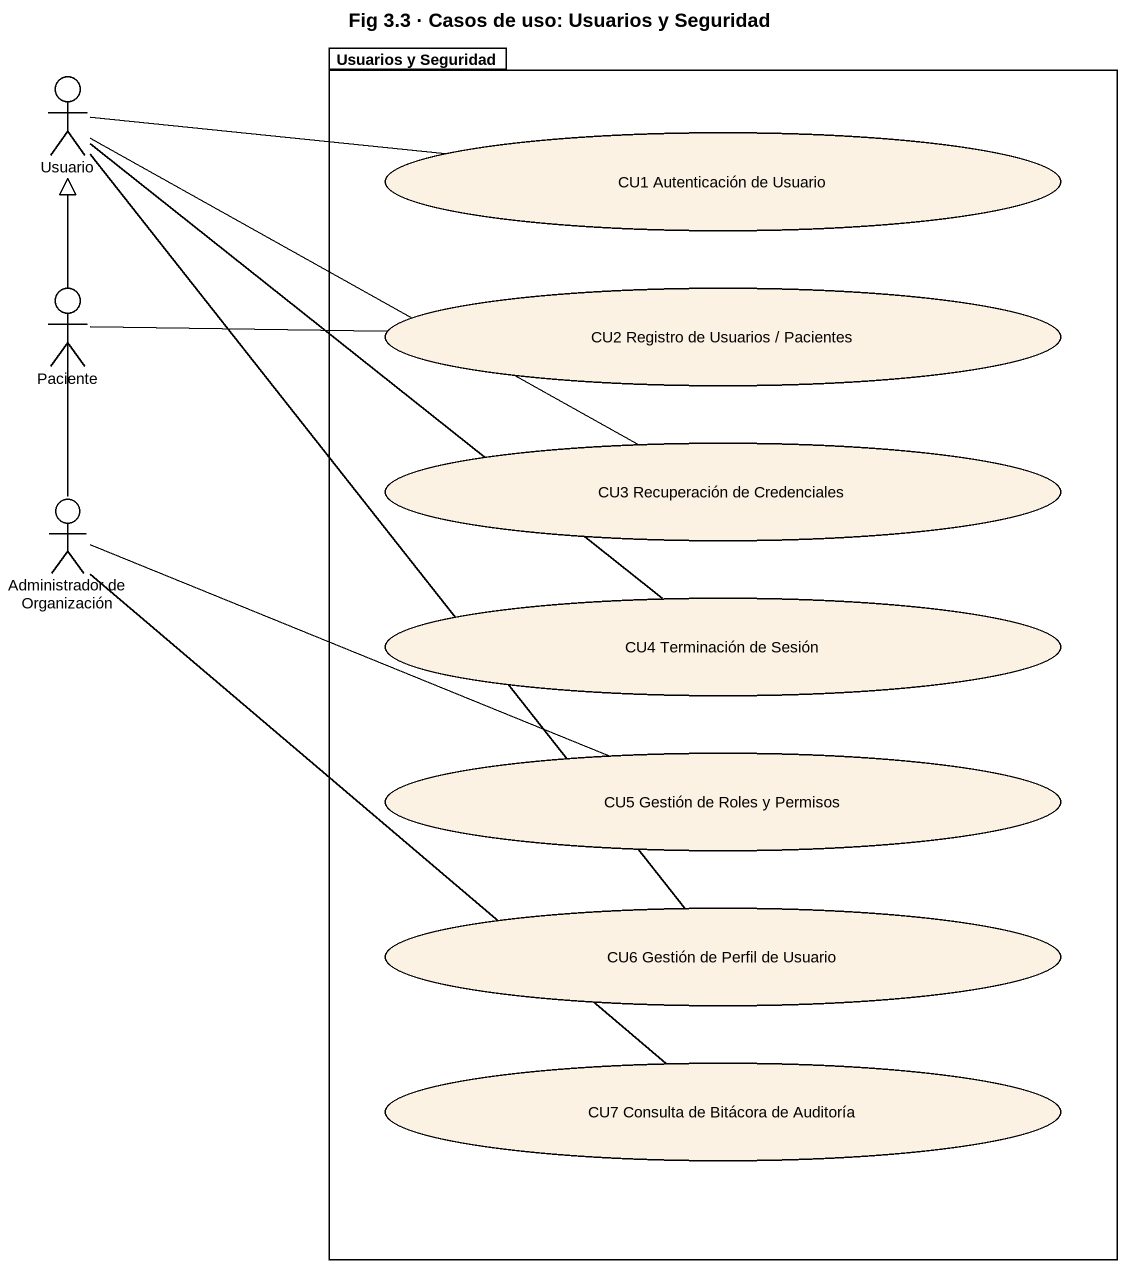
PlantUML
@startuml
title Fig 3.3 · Casos de uso: Usuarios y Seguridad
actor Usuario
package "Usuarios y Seguridad" as Usuarios_y_Seguridad {
  usecase "CU1 Autenticación de Usuario" as CU1_Autenticación_de_Usuario
  usecase "CU2 Registro de Usuarios / Pacientes" as CU2_Registro_de_Usuarios
  usecase "CU3 Recuperación de Credenciales" as CU3_Recuperación_de
  usecase "CU4 Terminación de Sesión" as CU4_Terminación_de_Sesión
  usecase "CU5 Gestión de Roles y Permisos" as CU5_Gestión_de_Roles_y
  usecase "CU6 Gestión de Perfil de Usuario" as CU6_Gestión_de_Perfil_de
  usecase "CU7 Consulta de Bitácora de Auditoría" as CU7_Consulta_de_Bitácora_de
}
actor Paciente
actor "Administrador de Organización" as Administrador_de
Usuario -right- CU1_Autenticación_de_Usuario
Usuario -right- CU3_Recuperación_de
Usuario -- CU4_Terminación_de_Sesión
Usuario -- CU6_Gestión_de_Perfil_de
Paciente -up-|> Usuario
Paciente -right- CU2_Registro_de_Usuarios
Administrador_de -up-|> Usuario
Administrador_de -right- CU5_Gestión_de_Roles_y
Administrador_de -- CU7_Consulta_de_Bitácora_de
@enduml
